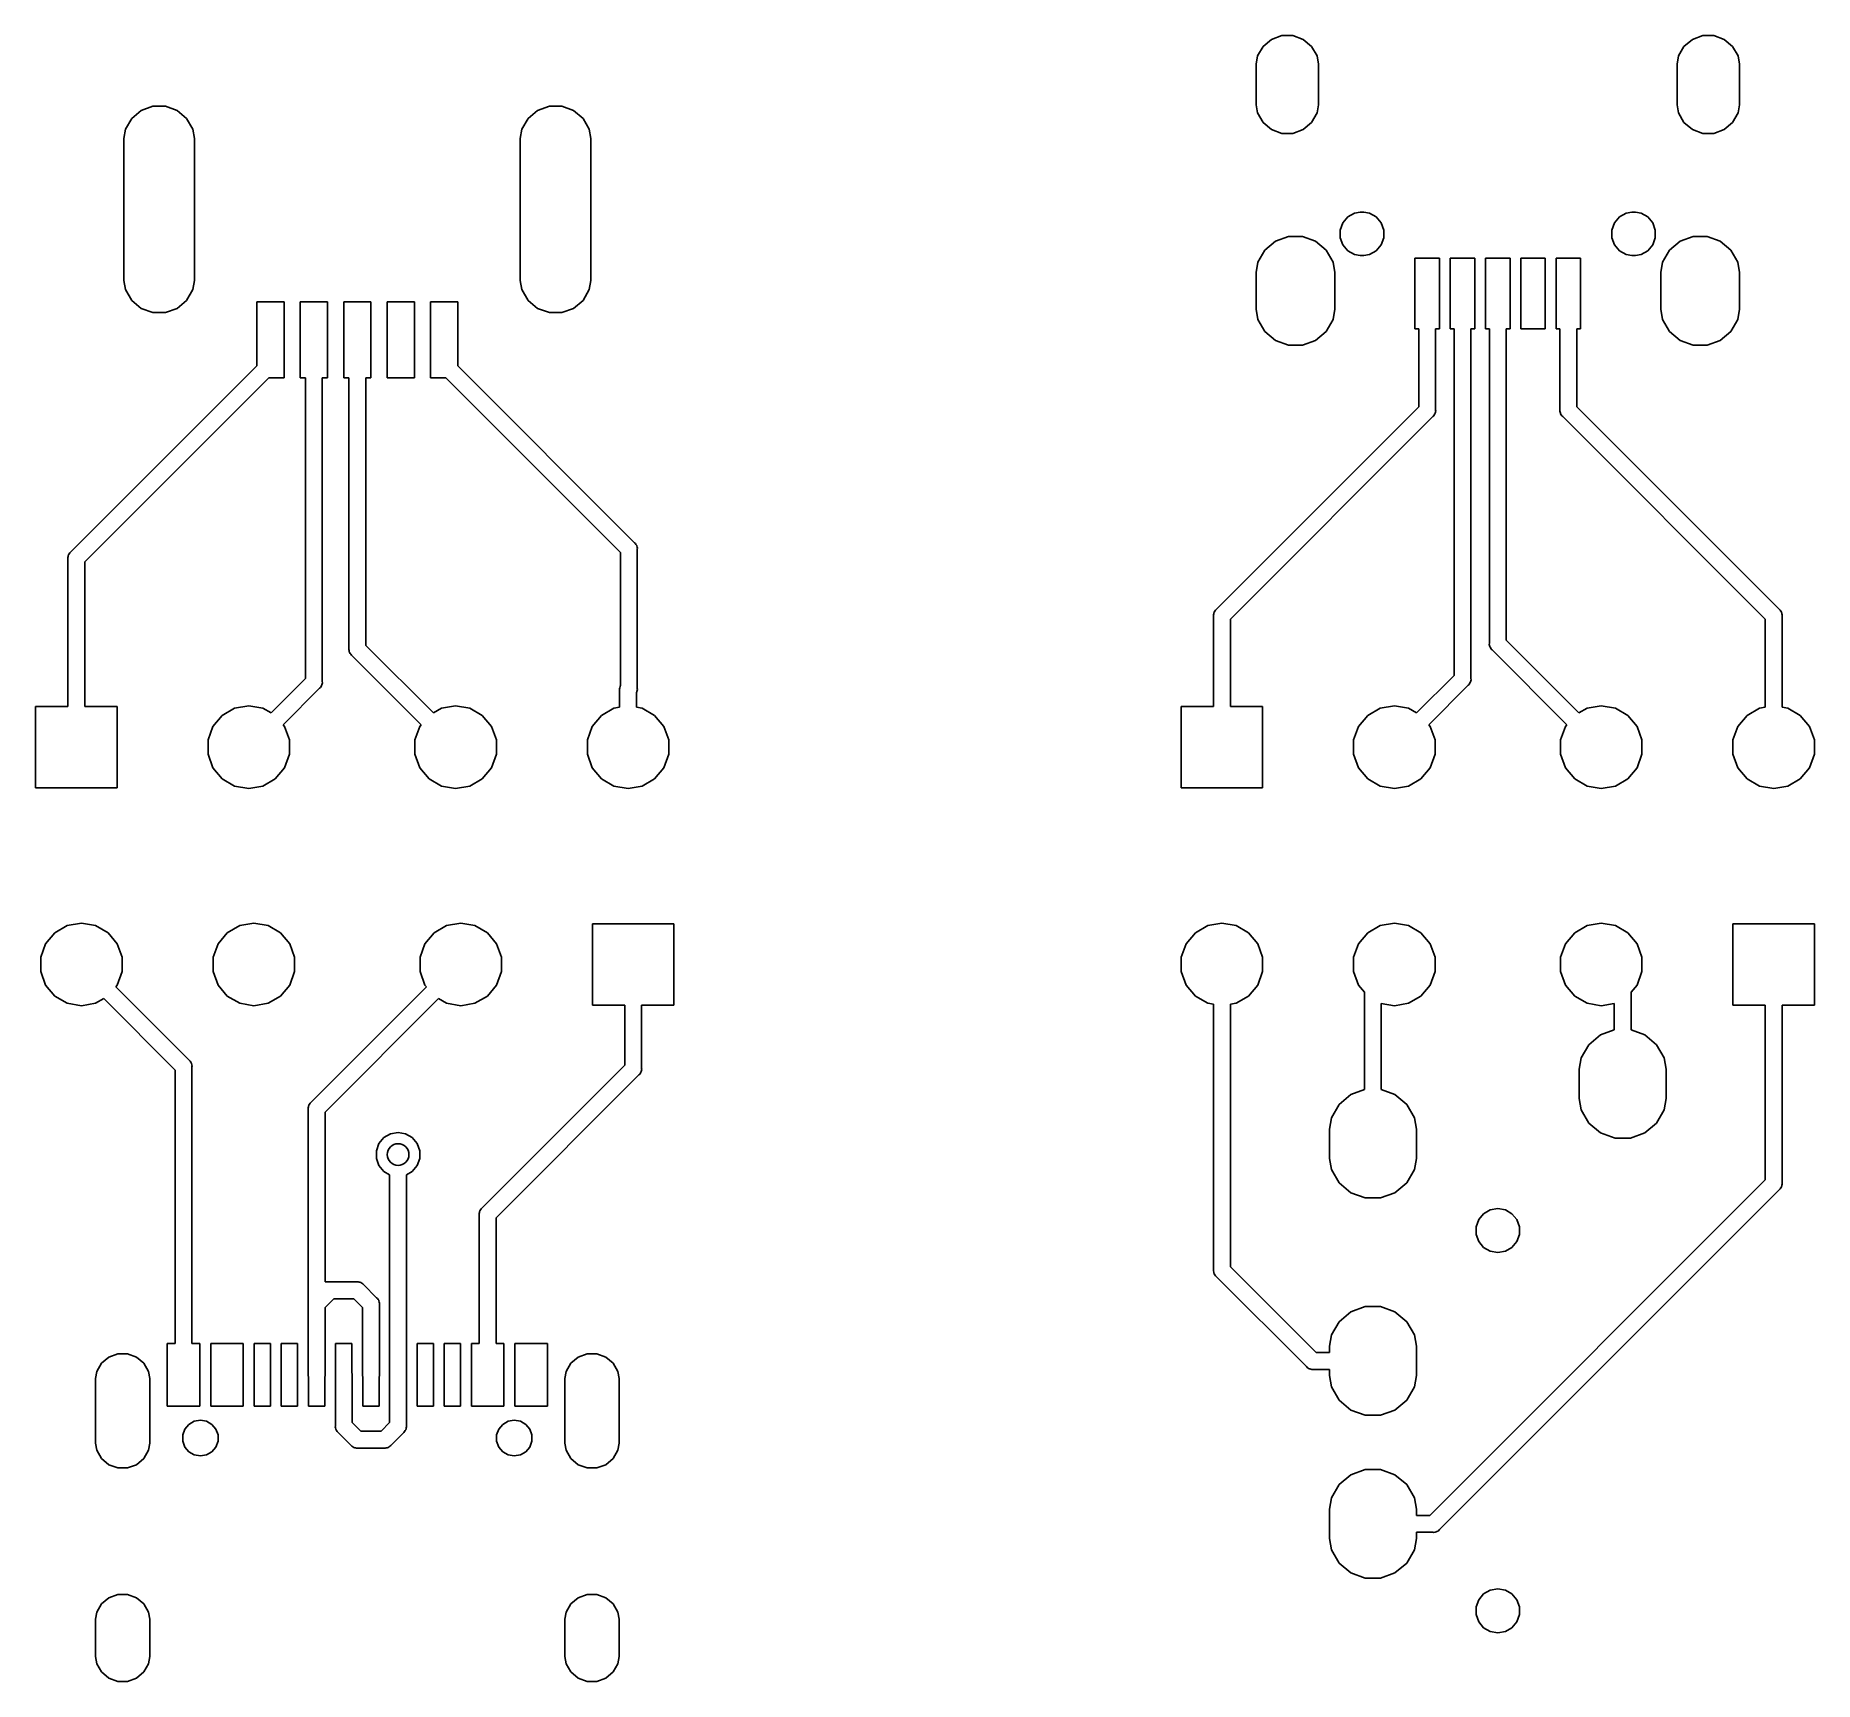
# Model space of a CAD drawing. Extents: x 19.1 to 51.8, y -45.7 to -15.4.
import ezdxf

# ---------------------------------------------------------------- set-up
doc = ezdxf.new("R2010")
doc.units = 0
doc.header["$MEASUREMENT"] = 0
doc.layers.add('BLACK', color=7, linetype='CONTINUOUS')

msp = doc.modelspace()

# ---------------------------------------------------------------- linework, layer by layer
at = {"layer": 'BLACK', "linetype": 'CONTINUOUS'}
for p, q in [((41.5763, -15.7753), (41.6777, -15.5997)), ((41.6777, -15.5997), (41.8331, -15.4694)), ((41.8331, -15.4694), (42.0236, -15.4)), ((42.0236, -15.4), (42.2264, -15.4)), ((42.2264, -15.4), (42.4169, -15.4694)), ((42.4169, -15.4694), (42.5723, -15.5997)), ((42.5723, -15.5997), (42.6737, -15.7753)), ((49.3263, -15.7753), (49.4277, -15.5997)), ((49.4277, -15.5997), (49.5831, -15.4694)), ((49.5831, -15.4694), (49.7736, -15.4)), ((49.7736, -15.4), (49.9764, -15.4)), ((49.9764, -15.4), (50.1669, -15.4694)), ((50.1669, -15.4694), (50.3223, -15.5997)), ((50.3223, -15.5997), (50.4237, -15.7753)), ((41.55, -15.9247), (41.5763, -15.7753)), ((41.55, -16.6753), (41.55, -15.9247)), ((42.6737, -15.7753), (42.7, -15.9247)), ((42.7, -15.9247), (42.7, -16.6753)), ((49.3, -15.9247), (49.3263, -15.7753)), ((49.3, -16.6753), (49.3, -15.9247)), ((50.4237, -15.7753), (50.45, -15.9247)), ((50.45, -15.9247), (50.45, -16.6753)), ((21.02, -16.7784), (21.2354, -16.7)), ((21.2354, -16.7), (21.4646, -16.7)), ((21.4646, -16.7), (21.68, -16.7784)), ((28.32, -16.7784), (28.5354, -16.7)), ((28.5354, -16.7), (28.7646, -16.7)), ((28.7646, -16.7), (28.98, -16.7784)), ((41.5763, -16.8247), (41.55, -16.6753)), ((42.7, -16.6753), (42.6737, -16.8247)), ((49.3263, -16.8247), (49.3, -16.6753)), ((50.45, -16.6753), (50.4237, -16.8247)), ((20.7298, -17.1243), (20.8444, -16.9257)), ((20.8444, -16.9257), (21.02, -16.7784)), ((21.68, -16.7784), (21.8556, -16.9257)), ((21.8556, -16.9257), (21.9702, -17.1243)), ((28.0298, -17.1243), (28.1444, -16.9257)), ((28.1444, -16.9257), (28.32, -16.7784)), ((28.98, -16.7784), (29.1556, -16.9257)), ((29.1556, -16.9257), (29.2702, -17.1243)), ((41.6777, -17.0003), (41.5763, -16.8247)), ((41.8331, -17.1306), (41.6777, -17.0003)), ((42.5723, -17.0003), (42.4169, -17.1306)), ((42.6737, -16.8247), (42.5723, -17.0003)), ((49.4277, -17.0003), (49.3263, -16.8247)), ((49.5831, -17.1306), (49.4277, -17.0003)), ((50.3223, -17.0003), (50.1669, -17.1306)), ((50.4237, -16.8247), (50.3223, -17.0003)), ((20.7, -17.2931), (20.7298, -17.1243)), ((20.7, -19.9069), (20.7, -17.2931)), ((21.9702, -17.1243), (22, -17.2931)), ((22, -17.2931), (22, -19.9069)), ((28, -17.2931), (28.0298, -17.1243)), ((28, -19.9069), (28, -17.2931)), ((29.2702, -17.1243), (29.3, -17.2931)), ((29.3, -17.2931), (29.3, -19.9069)), ((42.0236, -17.2), (41.8331, -17.1306)), ((42.2264, -17.2), (42.0236, -17.2)), ((42.4169, -17.1306), (42.2264, -17.2)), ((49.7736, -17.2), (49.5831, -17.1306)), ((49.9764, -17.2), (49.7736, -17.2)), ((50.1669, -17.1306), (49.9764, -17.2)), ((43.2389, -18.7389), (43.3611, -18.6683)), ((43.3611, -18.6683), (43.465, -18.65)), ((43.465, -18.65), (43.535, -18.65)), ((43.535, -18.65), (43.6389, -18.6683)), ((43.6389, -18.6683), (43.7611, -18.7389)), ((48.2389, -18.7389), (48.3611, -18.6683)), ((48.3611, -18.6683), (48.465, -18.65)), ((48.465, -18.65), (48.535, -18.65)), ((48.535, -18.65), (48.6389, -18.6683)), ((48.6389, -18.6683), (48.7611, -18.7389)), ((43.1, -18.9795), (43.1482, -18.8469)), ((43.1, -19.1205), (43.1, -18.9795)), ((43.1482, -18.8469), (43.2389, -18.7389)), ((43.7611, -18.7389), (43.8518, -18.8469)), ((43.8518, -18.8469), (43.9, -18.9795)), ((43.9, -18.9795), (43.9, -19.1205)), ((48.1, -18.9795), (48.1482, -18.8469)), ((48.1, -19.1205), (48.1, -18.9795)), ((48.1482, -18.8469), (48.2389, -18.7389)), ((48.7611, -18.7389), (48.8518, -18.8469)), ((48.8518, -18.8469), (48.9, -18.9795)), ((48.9, -18.9795), (48.9, -19.1205)), ((41.7111, -19.3518), (41.9069, -19.1874)), ((41.9069, -19.1874), (42.1472, -19.1)), ((42.1472, -19.1), (42.4028, -19.1)), ((42.4028, -19.1), (42.6431, -19.1874)), ((42.6431, -19.1874), (42.8389, -19.3518)), ((43.1482, -19.2531), (43.1, -19.1205)), ((43.2389, -19.3611), (43.1482, -19.2531)), ((43.8518, -19.2531), (43.7611, -19.3611)), ((43.9, -19.1205), (43.8518, -19.2531)), ((48.1482, -19.2531), (48.1, -19.1205)), ((48.2389, -19.3611), (48.1482, -19.2531)), ((48.8518, -19.2531), (48.7611, -19.3611)), ((48.9, -19.1205), (48.8518, -19.2531)), ((49.1611, -19.3518), (49.3569, -19.1874)), ((49.3569, -19.1874), (49.5972, -19.1)), ((49.5972, -19.1), (49.8528, -19.1)), ((49.8528, -19.1), (50.0931, -19.1874)), ((50.0931, -19.1874), (50.2889, -19.3518)), ((41.55, -19.7616), (41.5832, -19.5732)), ((41.5832, -19.5732), (41.7111, -19.3518)), ((42.8389, -19.3518), (42.9668, -19.5732)), ((42.9668, -19.5732), (43, -19.7616)), ((43.3611, -19.4317), (43.2389, -19.3611)), ((43.465, -19.45), (43.3611, -19.4317)), ((43.535, -19.45), (43.465, -19.45)), ((43.6389, -19.4317), (43.535, -19.45)), ((43.7611, -19.3611), (43.6389, -19.4317)), ((44.475, -20.8), (44.475, -19.5)), ((44.475, -19.5), (44.925, -19.5)), ((44.925, -19.5), (44.925, -20.8)), ((45.125, -20.8), (45.125, -19.5)), ((45.125, -19.5), (45.575, -19.5)), ((45.575, -19.5), (45.575, -20.8)), ((45.775, -20.8), (45.775, -19.5)), ((45.775, -19.5), (46.225, -19.5)), ((46.225, -19.5), (46.225, -20.8)), ((46.425, -20.8), (46.425, -19.5)), ((46.425, -19.5), (46.875, -19.5)), ((46.875, -19.5), (46.875, -20.8)), ((47.075, -20.8), (47.075, -19.5)), ((47.075, -19.5), (47.525, -19.5)), ((47.525, -19.5), (47.525, -20.8)), ((48.3611, -19.4317), (48.2389, -19.3611)), ((48.465, -19.45), (48.3611, -19.4317)), ((48.535, -19.45), (48.465, -19.45)), ((48.6389, -19.4317), (48.535, -19.45)), ((48.7611, -19.3611), (48.6389, -19.4317)), ((49, -19.7616), (49.0332, -19.5732)), ((49.0332, -19.5732), (49.1611, -19.3518)), ((50.2889, -19.3518), (50.4168, -19.5732)), ((50.4168, -19.5732), (50.45, -19.7616)), ((20.7298, -20.0757), (20.7, -19.9069)), ((22, -19.9069), (21.9702, -20.0757)), ((28.0298, -20.0757), (28, -19.9069)), ((29.3, -19.9069), (29.2702, -20.0757)), ((41.55, -20.4384), (41.55, -19.7616)), ((43, -19.7616), (43, -20.4384)), ((49, -20.4384), (49, -19.7616)), ((50.45, -19.7616), (50.45, -20.4384)), ((20.8444, -20.2743), (20.7298, -20.0757)), ((21.02, -20.4216), (20.8444, -20.2743)), ((21.8556, -20.2743), (21.68, -20.4216)), ((21.9702, -20.0757), (21.8556, -20.2743)), ((23.15, -21.4808), (23.15, -20.3)), ((23.15, -20.3), (23.65, -20.3)), ((23.65, -20.3), (23.65, -21.7)), ((23.95, -21.7), (23.95, -20.3)), ((23.95, -20.3), (24.45, -20.3)), ((24.45, -20.3), (24.45, -21.7)), ((24.75, -21.7), (24.75, -20.3)), ((24.75, -20.3), (25.25, -20.3)), ((25.25, -20.3), (25.25, -21.7)), ((25.55, -21.7), (25.55, -20.3)), ((25.55, -20.3), (26.05, -20.3)), ((26.05, -20.3), (26.05, -21.7)), ((26.35, -21.7), (26.35, -20.3)), ((26.35, -20.3), (26.85, -20.3)), ((26.85, -20.3), (26.85, -21.4808)), ((28.1444, -20.2743), (28.0298, -20.0757)), ((28.32, -20.4216), (28.1444, -20.2743)), ((29.1556, -20.2743), (28.98, -20.4216)), ((29.2702, -20.0757), (29.1556, -20.2743)), ((21.2354, -20.5), (21.02, -20.4216)), ((21.4646, -20.5), (21.2354, -20.5)), ((21.68, -20.4216), (21.4646, -20.5)), ((28.5354, -20.5), (28.32, -20.4216)), ((28.7646, -20.5), (28.5354, -20.5)), ((28.98, -20.4216), (28.7646, -20.5)), ((41.5832, -20.6268), (41.55, -20.4384)), ((41.7111, -20.8482), (41.5832, -20.6268)), ((42.9668, -20.6268), (42.8389, -20.8482)), ((43, -20.4384), (42.9668, -20.6268)), ((49.0332, -20.6268), (49, -20.4384)), ((49.161, -20.8482), (49.0332, -20.6268)), ((50.4168, -20.6268), (50.2889, -20.8482)), ((50.45, -20.4384), (50.4168, -20.6268)), ((41.9069, -21.0126), (41.7111, -20.8482)), ((42.8389, -20.8482), (42.6431, -21.0126)), ((44.545, -20.8), (44.475, -20.8)), ((44.545, -22.2358), (44.545, -20.8)), ((44.925, -20.8), (44.855, -20.8)), ((44.855, -20.8), (44.855, -22.2932)), ((45.195, -20.8), (45.125, -20.8)), ((45.195, -27.1808), (45.195, -20.8)), ((45.575, -20.8), (45.505, -20.8)), ((45.505, -20.8), (45.505, -27.2382)), ((45.845, -20.8), (45.775, -20.8)), ((45.845, -26.5882), (45.845, -20.8)), ((46.225, -20.8), (46.155, -20.8)), ((46.155, -20.8), (46.155, -26.5308)), ((46.875, -20.8), (46.425, -20.8)), ((47.145, -20.8), (47.075, -20.8)), ((47.145, -22.2932), (47.145, -20.8)), ((47.525, -20.8), (47.455, -20.8)), ((47.455, -20.8), (47.455, -22.2358)), ((49.3569, -21.0126), (49.161, -20.8482)), ((50.2889, -20.8482), (50.0931, -21.0126)), ((42.1472, -21.1), (41.9069, -21.0126)), ((42.4028, -21.1), (42.1472, -21.1)), ((42.6431, -21.0126), (42.4028, -21.1)), ((49.5972, -21.1), (49.3569, -21.0126)), ((49.8528, -21.1), (49.5972, -21.1)), ((50.0931, -21.0126), (49.8528, -21.1)), ((19.7202, -24.9106), (23.15, -21.4808)), ((26.85, -21.4808), (30.1048, -24.7356)), ((23.3692, -21.7), (19.98, -25.0892)), ((23.65, -21.7), (23.3692, -21.7)), ((24.045, -21.7), (23.95, -21.7)), ((24.045, -27.2358), (24.045, -21.7)), ((24.45, -21.7), (24.355, -21.7)), ((24.355, -21.7), (24.355, -27.2932)), ((24.845, -21.7), (24.75, -21.7)), ((24.845, -26.6832), (24.845, -21.7)), ((25.25, -21.7), (25.155, -21.7)), ((25.155, -21.7), (25.155, -26.6258)), ((26.05, -21.7), (25.55, -21.7)), ((26.6308, -21.7), (26.35, -21.7)), ((29.845, -24.9142), (26.6308, -21.7)), ((40.8152, -25.9656), (44.545, -22.2358)), ((47.455, -22.2358), (51.1848, -25.9656)), ((44.8048, -22.4144), (41.075, -26.1442)), ((44.8206, -22.4012), (44.8048, -22.4144)), ((44.8309, -22.3834), (44.8206, -22.4012)), ((44.8426, -22.3665), (44.8309, -22.3834)), ((44.8444, -22.3598), (44.8426, -22.3665)), ((44.8479, -22.3538), (44.8444, -22.3598)), ((44.8515, -22.3336), (44.8479, -22.3538)), ((44.8568, -22.3137), (44.8515, -22.3336)), ((44.855, -22.2932), (44.8568, -22.3137)), ((47.1432, -22.3137), (47.145, -22.2932)), ((47.1485, -22.3336), (47.1432, -22.3137)), ((47.1521, -22.3538), (47.1485, -22.3336)), ((47.1556, -22.3598), (47.1521, -22.3538)), ((47.1574, -22.3665), (47.1556, -22.3598)), ((47.1691, -22.3834), (47.1574, -22.3665)), ((47.1794, -22.4012), (47.1691, -22.3834)), ((47.1952, -22.4144), (47.1794, -22.4012)), ((50.925, -26.1442), (47.1952, -22.4144)), ((30.1048, -24.7356), (30.1206, -24.7488)), ((30.1206, -24.7488), (30.1309, -24.7666)), ((30.1309, -24.7666), (30.1426, -24.7835)), ((30.1426, -24.7835), (30.1444, -24.7902)), ((30.1444, -24.7902), (30.1479, -24.7962)), ((30.1479, -24.7962), (30.1515, -24.8164)), ((30.1515, -24.8164), (30.1568, -24.8363)), ((30.1568, -24.8363), (30.155, -24.8568)), ((30.155, -24.8568), (30.155, -27.4176)), ((19.6682, -25.0113), (19.6735, -24.9914)), ((19.67, -25.0318), (19.6682, -25.0113)), ((19.67, -27.75), (19.67, -25.0318)), ((19.6735, -24.9914), (19.6771, -24.9712)), ((19.6771, -24.9712), (19.6806, -24.9652)), ((19.6806, -24.9652), (19.6824, -24.9585)), ((19.6824, -24.9585), (19.6941, -24.9416)), ((19.6941, -24.9416), (19.7044, -24.9238)), ((19.7044, -24.9238), (19.7202, -24.9106)), ((19.98, -25.0892), (19.98, -27.75)), ((29.845, -27.369), (29.845, -24.9142)), ((40.7632, -26.0663), (40.7685, -26.0464)), ((40.765, -26.0868), (40.7632, -26.0663)), ((40.765, -27.75), (40.765, -26.0868)), ((40.7685, -26.0464), (40.7721, -26.0262)), ((40.7721, -26.0262), (40.7756, -26.0202)), ((40.7756, -26.0202), (40.7774, -26.0135)), ((40.7774, -26.0135), (40.7891, -25.9966)), ((40.7891, -25.9966), (40.7994, -25.9788)), ((40.7994, -25.9788), (40.8152, -25.9656)), ((41.075, -26.1442), (41.075, -27.75)), ((50.925, -27.7658), (50.925, -26.1442)), ((51.1848, -25.9656), (51.2006, -25.9788)), ((51.2006, -25.9788), (51.2109, -25.9966)), ((51.2109, -25.9966), (51.2226, -26.0135)), ((51.2226, -26.0135), (51.2244, -26.0202)), ((51.2244, -26.0202), (51.2279, -26.0262)), ((51.2279, -26.0262), (51.2315, -26.0464)), ((51.2315, -26.0464), (51.2368, -26.0663)), ((51.2368, -26.0663), (51.235, -26.0868)), ((51.235, -26.0868), (51.235, -27.7658)), ((46.155, -26.5308), (47.4949, -27.8707)), ((24.8432, -26.7037), (24.845, -26.6832)), ((24.8485, -26.7236), (24.8432, -26.7037)), ((24.8521, -26.7438), (24.8485, -26.7236)), ((24.8556, -26.7498), (24.8521, -26.7438)), ((24.8574, -26.7565), (24.8556, -26.7498)), ((24.8691, -26.7734), (24.8574, -26.7565)), ((24.8794, -26.7912), (24.8691, -26.7734)), ((24.8952, -26.8044), (24.8794, -26.7912)), ((26.1776, -28.0868), (24.8952, -26.8044)), ((25.155, -26.6258), (26.3999, -27.8707)), ((45.8432, -26.6087), (45.845, -26.5882)), ((45.8485, -26.6286), (45.8432, -26.6087)), ((45.8521, -26.6488), (45.8485, -26.6286)), ((45.8556, -26.6548), (45.8521, -26.6488)), ((45.8574, -26.6615), (45.8556, -26.6548)), ((45.8691, -26.6784), (45.8574, -26.6615)), ((45.8794, -26.6962), (45.8691, -26.6784)), ((45.8952, -26.7094), (45.8794, -26.6962)), ((47.2726, -28.0868), (45.8952, -26.7094)), ((44.5051, -27.8707), (45.195, -27.1808)), ((23.4101, -27.8707), (24.045, -27.2358)), ((24.3048, -27.4144), (23.6324, -28.0868)), ((24.3206, -27.4012), (24.3048, -27.4144)), ((24.3309, -27.3834), (24.3206, -27.4012)), ((24.3426, -27.3665), (24.3309, -27.3834)), ((24.3444, -27.3598), (24.3426, -27.3665)), ((24.3479, -27.3538), (24.3444, -27.3598)), ((24.3515, -27.3336), (24.3479, -27.3538)), ((24.3568, -27.3137), (24.3515, -27.3336)), ((24.355, -27.2932), (24.3568, -27.3137)), ((29.8282, -27.4256), (29.8335, -27.4058)), ((29.83, -27.4461), (29.8282, -27.4256)), ((29.83, -27.7658), (29.83, -27.4461)), ((29.8335, -27.4058), (29.8371, -27.3855)), ((29.8371, -27.3855), (29.8406, -27.3795)), ((29.8406, -27.3795), (29.8424, -27.3728)), ((29.8424, -27.3728), (29.845, -27.369)), ((30.1426, -27.4909), (30.14, -27.4946)), ((30.14, -27.4946), (30.14, -27.7658)), ((30.1444, -27.4842), (30.1426, -27.4909)), ((30.1479, -27.4782), (30.1444, -27.4842)), ((30.1515, -27.4579), (30.1479, -27.4782)), ((30.1568, -27.4381), (30.1515, -27.4579)), ((30.155, -27.4176), (30.1568, -27.4381)), ((45.4548, -27.3594), (44.7274, -28.0868)), ((45.4706, -27.3462), (45.4548, -27.3594)), ((45.4809, -27.3284), (45.4706, -27.3462)), ((45.4926, -27.3115), (45.4809, -27.3284)), ((45.4944, -27.3048), (45.4926, -27.3115)), ((45.4979, -27.2988), (45.4944, -27.3048)), ((45.5015, -27.2786), (45.4979, -27.2988)), ((45.5068, -27.2587), (45.5015, -27.2786)), ((45.505, -27.2382), (45.5068, -27.2587)), ((19.075, -29.25), (19.075, -27.75)), ((19.075, -27.75), (19.67, -27.75)), ((19.98, -27.75), (20.575, -27.75)), ((20.575, -27.75), (20.575, -29.25)), ((22.5105, -27.9166), (22.7395, -27.7844)), ((22.7395, -27.7844), (23, -27.7384)), ((23, -27.7384), (23.2605, -27.7844)), ((23.2605, -27.7844), (23.4101, -27.8707)), ((26.3999, -27.8707), (26.5495, -27.7844)), ((26.5495, -27.7844), (26.81, -27.7384)), ((26.81, -27.7384), (27.0705, -27.7844)), ((27.0705, -27.7844), (27.2995, -27.9166)), ((29.4955, -27.9166), (29.7245, -27.7844)), ((29.7245, -27.7844), (29.83, -27.7658)), ((30.14, -27.7658), (30.2455, -27.7844)), ((30.2455, -27.7844), (30.4745, -27.9166)), ((40.17, -29.25), (40.17, -27.75)), ((40.17, -27.75), (40.765, -27.75)), ((41.075, -27.75), (41.67, -27.75)), ((41.67, -27.75), (41.67, -29.25)), ((43.6055, -27.9166), (43.8345, -27.7844)), ((43.8345, -27.7844), (44.095, -27.7384)), ((44.095, -27.7384), (44.3555, -27.7844)), ((44.3555, -27.7844), (44.5051, -27.8707)), ((47.4949, -27.8707), (47.6445, -27.7844)), ((47.6445, -27.7844), (47.905, -27.7384)), ((47.905, -27.7384), (48.1655, -27.7844)), ((48.1655, -27.7844), (48.3945, -27.9166)), ((50.5905, -27.9166), (50.8195, -27.7844)), ((50.8195, -27.7844), (50.925, -27.7658)), ((51.235, -27.7658), (51.3405, -27.7844)), ((51.3405, -27.7844), (51.5695, -27.9166)), ((22.25, -28.3678), (22.3405, -28.1192)), ((22.3405, -28.1192), (22.5105, -27.9166)), ((23.6324, -28.0868), (23.6595, -28.1192)), ((23.6595, -28.1192), (23.75, -28.3678)), ((26.06, -28.3678), (26.1505, -28.1192)), ((26.1505, -28.1192), (26.1776, -28.0868)), ((27.2995, -27.9166), (27.4695, -28.1192)), ((27.4695, -28.1192), (27.56, -28.3678)), ((29.235, -28.3678), (29.3255, -28.1192)), ((29.3255, -28.1192), (29.4955, -27.9166)), ((30.4745, -27.9166), (30.6445, -28.1192)), ((30.6445, -28.1192), (30.735, -28.3678)), ((43.345, -28.3678), (43.4355, -28.1192)), ((43.4355, -28.1192), (43.6055, -27.9166)), ((44.7274, -28.0868), (44.7545, -28.1192)), ((44.7545, -28.1192), (44.845, -28.3678)), ((47.155, -28.3678), (47.2455, -28.1192)), ((47.2455, -28.1192), (47.2726, -28.0868)), ((48.3945, -27.9166), (48.5645, -28.1192)), ((48.5645, -28.1192), (48.655, -28.3678)), ((50.33, -28.3678), (50.4205, -28.1192)), ((50.4205, -28.1192), (50.5905, -27.9166)), ((51.5695, -27.9166), (51.7395, -28.1192)), ((51.7395, -28.1192), (51.83, -28.3678)), ((22.25, -28.6322), (22.25, -28.3678)), ((23.75, -28.3678), (23.75, -28.6322)), ((26.06, -28.6322), (26.06, -28.3678)), ((27.56, -28.3678), (27.56, -28.6322)), ((29.235, -28.6322), (29.235, -28.3678)), ((30.735, -28.3678), (30.735, -28.6322)), ((43.345, -28.6322), (43.345, -28.3678)), ((44.845, -28.3678), (44.845, -28.6322)), ((47.155, -28.6322), (47.155, -28.3678)), ((48.655, -28.3678), (48.655, -28.6322)), ((50.33, -28.6322), (50.33, -28.3678)), ((51.83, -28.3678), (51.83, -28.6322)), ((22.3405, -28.8808), (22.25, -28.6322)), ((23.75, -28.6322), (23.6595, -28.8808)), ((26.1505, -28.8808), (26.06, -28.6322)), ((27.56, -28.6322), (27.4695, -28.8808)), ((29.3255, -28.8808), (29.235, -28.6322)), ((30.735, -28.6322), (30.6445, -28.8808)), ((43.4355, -28.8808), (43.345, -28.6322)), ((44.845, -28.6322), (44.7545, -28.8808)), ((47.2455, -28.8808), (47.155, -28.6322)), ((48.655, -28.6322), (48.5645, -28.8808)), ((50.4205, -28.8808), (50.33, -28.6322)), ((51.83, -28.6322), (51.7395, -28.8808)), ((22.5105, -29.0834), (22.3405, -28.8808)), ((22.7395, -29.2156), (22.5105, -29.0834)), ((23.4895, -29.0834), (23.2605, -29.2156)), ((23.6595, -28.8808), (23.4895, -29.0834)), ((26.3205, -29.0834), (26.1505, -28.8808)), ((26.5495, -29.2156), (26.3205, -29.0834)), ((27.2995, -29.0834), (27.0705, -29.2156)), ((27.4695, -28.8808), (27.2995, -29.0834)), ((29.4955, -29.0834), (29.3255, -28.8808)), ((29.7245, -29.2156), (29.4955, -29.0834)), ((30.4745, -29.0834), (30.2455, -29.2156)), ((30.6445, -28.8808), (30.4745, -29.0834)), ((43.6055, -29.0834), (43.4355, -28.8808)), ((43.8345, -29.2156), (43.6055, -29.0834)), ((44.5845, -29.0834), (44.3555, -29.2156)), ((44.7545, -28.8808), (44.5845, -29.0834)), ((47.4155, -29.0834), (47.2455, -28.8808)), ((47.6445, -29.2156), (47.4155, -29.0834)), ((48.3945, -29.0834), (48.1655, -29.2156)), ((48.5645, -28.8808), (48.3945, -29.0834)), ((50.5905, -29.0834), (50.4205, -28.8808)), ((50.8195, -29.2156), (50.5905, -29.0834)), ((51.5695, -29.0834), (51.3405, -29.2156)), ((51.7395, -28.8808), (51.5695, -29.0834)), ((20.575, -29.25), (19.075, -29.25)), ((23, -29.2616), (22.7395, -29.2156)), ((23.2605, -29.2156), (23, -29.2616)), ((26.81, -29.2616), (26.5495, -29.2156)), ((27.0705, -29.2156), (26.81, -29.2616)), ((29.985, -29.2616), (29.7245, -29.2156)), ((30.2455, -29.2156), (29.985, -29.2616)), ((41.67, -29.25), (40.17, -29.25)), ((44.095, -29.2616), (43.8345, -29.2156)), ((44.3555, -29.2156), (44.095, -29.2616)), ((47.905, -29.2616), (47.6445, -29.2156)), ((48.1655, -29.2156), (47.905, -29.2616)), ((51.08, -29.2616), (50.8195, -29.2156)), ((51.3405, -29.2156), (51.08, -29.2616)), ((19.6595, -31.7844), (19.92, -31.7384)), ((19.92, -31.7384), (20.1805, -31.7844)), ((22.8345, -31.7844), (23.095, -31.7384)), ((23.095, -31.7384), (23.3555, -31.7844)), ((26.6445, -31.7844), (26.905, -31.7384)), ((26.905, -31.7384), (27.1655, -31.7844)), ((29.33, -33.25), (29.33, -31.75)), ((29.33, -31.75), (30.83, -31.75)), ((30.83, -31.75), (30.83, -33.25)), ((40.6595, -31.7844), (40.92, -31.7384)), ((40.92, -31.7384), (41.1805, -31.7844)), ((43.8345, -31.7844), (44.095, -31.7384)), ((44.095, -31.7384), (44.3555, -31.7844)), ((47.6445, -31.7844), (47.905, -31.7384)), ((47.905, -31.7384), (48.1655, -31.7844)), ((50.33, -33.25), (50.33, -31.75)), ((50.33, -31.75), (51.83, -31.75)), ((51.83, -31.75), (51.83, -33.25)), ((19.2605, -32.1192), (19.4305, -31.9166)), ((19.4305, -31.9166), (19.6595, -31.7844)), ((20.1805, -31.7844), (20.4095, -31.9166)), ((20.4095, -31.9166), (20.5795, -32.1192)), ((22.4355, -32.1192), (22.6055, -31.9166)), ((22.6055, -31.9166), (22.8345, -31.7844)), ((23.3555, -31.7844), (23.5845, -31.9166)), ((23.5845, -31.9166), (23.7545, -32.1192)), ((26.2455, -32.1192), (26.4155, -31.9166)), ((26.4155, -31.9166), (26.6445, -31.7844)), ((27.1655, -31.7844), (27.3945, -31.9166)), ((27.3945, -31.9166), (27.5645, -32.1192)), ((40.2605, -32.1192), (40.4305, -31.9166)), ((40.4305, -31.9166), (40.6595, -31.7844)), ((41.1805, -31.7844), (41.4095, -31.9166)), ((41.4095, -31.9166), (41.5795, -32.1192)), ((43.4355, -32.1192), (43.6055, -31.9166)), ((43.6055, -31.9166), (43.8345, -31.7844)), ((44.3555, -31.7844), (44.5845, -31.9166)), ((44.5845, -31.9166), (44.7545, -32.1192)), ((47.2455, -32.1192), (47.4155, -31.9166)), ((47.4155, -31.9166), (47.6445, -31.7844)), ((48.1655, -31.7844), (48.3945, -31.9166)), ((48.3945, -31.9166), (48.5645, -32.1192)), ((19.17, -32.3678), (19.2605, -32.1192)), ((19.17, -32.6322), (19.17, -32.3678)), ((20.5795, -32.1192), (20.67, -32.3678)), ((20.67, -32.3678), (20.67, -32.6322)), ((22.345, -32.3678), (22.4355, -32.1192)), ((22.345, -32.6322), (22.345, -32.3678)), ((23.7545, -32.1192), (23.845, -32.3678)), ((23.845, -32.3678), (23.845, -32.6322)), ((26.155, -32.3678), (26.2455, -32.1192)), ((26.155, -32.6322), (26.155, -32.3678)), ((27.5645, -32.1192), (27.655, -32.3678)), ((27.655, -32.3678), (27.655, -32.6322)), ((40.17, -32.3678), (40.2605, -32.1192)), ((40.17, -32.6322), (40.17, -32.3678)), ((41.5795, -32.1192), (41.67, -32.3678)), ((41.67, -32.3678), (41.67, -32.6322)), ((43.345, -32.3678), (43.4355, -32.1192)), ((43.345, -32.6322), (43.345, -32.3678)), ((44.7545, -32.1192), (44.845, -32.3678)), ((44.845, -32.3678), (44.845, -32.6322)), ((47.155, -32.3678), (47.2455, -32.1192)), ((47.155, -32.6322), (47.155, -32.3678)), ((48.5645, -32.1192), (48.655, -32.3678)), ((48.655, -32.3678), (48.655, -32.6322)), ((19.2605, -32.8808), (19.17, -32.6322)), ((20.67, -32.6322), (20.5795, -32.8808)), ((22.4355, -32.8808), (22.345, -32.6322)), ((23.845, -32.6322), (23.7545, -32.8808)), ((26.2455, -32.8808), (26.155, -32.6322)), ((27.655, -32.6322), (27.5645, -32.8808)), ((40.2605, -32.8808), (40.17, -32.6322)), ((41.67, -32.6322), (41.5795, -32.8808)), ((43.4355, -32.8808), (43.345, -32.6322)), ((44.845, -32.6322), (44.7545, -32.8808)), ((47.2455, -32.8808), (47.155, -32.6322)), ((48.655, -32.6322), (48.5645, -32.8808)), ((19.4305, -33.0834), (19.2605, -32.8808)), ((20.5795, -32.8808), (20.5524, -32.9132)), ((20.5524, -32.9132), (21.9048, -34.2656)), ((22.6055, -33.0834), (22.4355, -32.8808)), ((23.7545, -32.8808), (23.5845, -33.0834)), ((24.1452, -35.0406), (26.2726, -32.9132)), ((26.2726, -32.9132), (26.2455, -32.8808)), ((27.5645, -32.8808), (27.3945, -33.0834)), ((40.4305, -33.0834), (40.2605, -32.8808)), ((41.5795, -32.8808), (41.4095, -33.0834)), ((43.545, -33.0113), (43.4355, -32.8808)), ((43.545, -34.8051), (43.545, -33.0113)), ((44.7545, -32.8808), (44.5845, -33.0834)), ((47.4155, -33.0834), (47.2455, -32.8808)), ((48.5645, -32.8808), (48.455, -33.0113)), ((48.455, -33.0113), (48.455, -33.7051)), ((19.6595, -33.2156), (19.4305, -33.0834)), ((19.92, -33.2616), (19.6595, -33.2156)), ((20.1805, -33.2156), (19.92, -33.2616)), ((20.3301, -33.1293), (20.1805, -33.2156)), ((21.645, -34.4442), (20.3301, -33.1293)), ((22.8345, -33.2156), (22.6055, -33.0834)), ((23.095, -33.2616), (22.8345, -33.2156)), ((23.3555, -33.2156), (23.095, -33.2616)), ((23.5845, -33.0834), (23.3555, -33.2156)), ((26.4949, -33.1293), (24.405, -35.2192)), ((26.6445, -33.2156), (26.4949, -33.1293)), ((26.905, -33.2616), (26.6445, -33.2156)), ((27.1655, -33.2156), (26.905, -33.2616)), ((27.3945, -33.0834), (27.1655, -33.2156)), ((29.925, -33.25), (29.33, -33.25)), ((29.925, -34.3558), (29.925, -33.25)), ((30.83, -33.25), (30.235, -33.25)), ((30.235, -33.25), (30.235, -34.4132)), ((40.6595, -33.2156), (40.4305, -33.0834)), ((40.765, -33.2342), (40.6595, -33.2156)), ((40.765, -38.1232), (40.765, -33.2342)), ((41.1805, -33.2156), (41.075, -33.2342)), ((41.075, -33.2342), (41.075, -38.0658)), ((41.4095, -33.0834), (41.1805, -33.2156)), ((44.095, -33.2616), (43.855, -33.2193)), ((43.855, -33.2193), (43.855, -34.8051)), ((44.3555, -33.2156), (44.095, -33.2616)), ((44.5845, -33.0834), (44.3555, -33.2156)), ((47.6445, -33.2156), (47.4155, -33.0834)), ((47.905, -33.2616), (47.6445, -33.2156)), ((48.145, -33.2193), (47.905, -33.2616)), ((48.145, -33.7051), (48.145, -33.2193)), ((50.925, -33.25), (50.33, -33.25)), ((50.925, -33.5736), (50.925, -33.25)), ((51.83, -33.25), (51.235, -33.25)), ((51.235, -33.25), (51.235, -36.5232)), ((47.8938, -33.7965), (48.145, -33.7051)), ((48.455, -33.7051), (48.7062, -33.7965)), ((50.925, -36.4658), (50.925, -33.5736)), ((50.925, -33.5736), (50.925, -33.5736)), ((47.5366, -34.2222), (47.6777, -33.9778)), ((47.6777, -33.9778), (47.8938, -33.7965)), ((48.7062, -33.7965), (48.9223, -33.9778)), ((48.9223, -33.9778), (49.0634, -34.2222)), ((21.9048, -34.2656), (21.9206, -34.2788)), ((21.9206, -34.2788), (21.9309, -34.2966)), ((21.9309, -34.2966), (21.9426, -34.3135)), ((21.9426, -34.3135), (21.9444, -34.3202)), ((21.9444, -34.3202), (21.9479, -34.3262)), ((21.9479, -34.3262), (21.9515, -34.3464)), ((21.9515, -34.3464), (21.9568, -34.3663)), ((21.9568, -34.3663), (21.955, -34.3868)), ((21.955, -34.3868), (21.955, -39.48)), ((27.2952, -36.9856), (29.925, -34.3558)), ((47.5, -34.43), (47.5366, -34.2222)), ((49.0634, -34.2222), (49.1, -34.43)), ((21.645, -39.48), (21.645, -34.4442)), ((30.1848, -34.5344), (27.555, -37.1642)), ((30.2006, -34.5212), (30.1848, -34.5344)), ((30.2109, -34.5034), (30.2006, -34.5212)), ((30.2226, -34.4865), (30.2109, -34.5034)), ((30.2244, -34.4798), (30.2226, -34.4865)), ((30.2279, -34.4738), (30.2244, -34.4798)), ((30.2315, -34.4536), (30.2279, -34.4738)), ((30.2368, -34.4337), (30.2315, -34.4536)), ((30.235, -34.4132), (30.2368, -34.4337)), ((47.5, -34.97), (47.5, -34.43)), ((49.1, -34.43), (49.1, -34.97)), ((24.1294, -35.0538), (24.1452, -35.0406)), ((43.0777, -35.0778), (43.2938, -34.8965)), ((43.2938, -34.8965), (43.545, -34.8051)), ((43.855, -34.8051), (44.1062, -34.8965)), ((44.1062, -34.8965), (44.3223, -35.0778)), ((47.5366, -35.1778), (47.5, -34.97)), ((49.1, -34.97), (49.0634, -35.1778)), ((24.0932, -35.1413), (24.0985, -35.1214)), ((24.095, -35.1618), (24.0932, -35.1413)), ((24.095, -38.2636), (24.095, -35.1618)), ((24.0985, -35.1214), (24.1021, -35.1012)), ((24.1021, -35.1012), (24.1056, -35.0952)), ((24.1056, -35.0952), (24.1074, -35.0885)), ((24.1074, -35.0885), (24.1191, -35.0716)), ((24.1191, -35.0716), (24.1294, -35.0538)), ((24.405, -35.2192), (24.405, -38.345)), ((42.9, -35.53), (42.9366, -35.3222)), ((42.9366, -35.3222), (43.0777, -35.0778)), ((44.3223, -35.0778), (44.4634, -35.3222)), ((44.4634, -35.3222), (44.5, -35.53)), ((47.6777, -35.4222), (47.5366, -35.1778)), ((49.0634, -35.1778), (48.9223, -35.4222)), ((25.3982, -35.7969), (25.4889, -35.6889)), ((25.4889, -35.6889), (25.6111, -35.6183)), ((25.6111, -35.6183), (25.75, -35.5938)), ((25.75, -35.5938), (25.8889, -35.6183)), ((25.8889, -35.6183), (26.0111, -35.6889)), ((26.0111, -35.6889), (26.1018, -35.7969)), ((42.9, -36.07), (42.9, -35.53)), ((44.5, -35.53), (44.5, -36.07)), ((47.8938, -35.6035), (47.6777, -35.4222)), ((48.1589, -35.7), (47.8938, -35.6035)), ((48.4411, -35.7), (48.1589, -35.7)), ((48.7062, -35.6035), (48.4411, -35.7)), ((48.9223, -35.4222), (48.7062, -35.6035)), ((25.35, -35.9295), (25.3982, -35.7969)), ((25.35, -36.0705), (25.35, -35.9295)), ((26.1018, -35.7969), (26.15, -35.9295)), ((26.15, -35.9295), (26.15, -36.0705)), ((25.3982, -36.2031), (25.35, -36.0705)), ((25.4889, -36.3111), (25.3982, -36.2031)), ((25.595, -36.3724), (25.4889, -36.3111)), ((26.0111, -36.3111), (25.905, -36.3724)), ((26.1018, -36.2031), (26.0111, -36.3111)), ((26.15, -36.0705), (26.1018, -36.2031)), ((42.9366, -36.2778), (42.9, -36.07)), ((43.0777, -36.5222), (42.9366, -36.2778)), ((44.4634, -36.2778), (44.3223, -36.5222)), ((44.5, -36.07), (44.4634, -36.2778)), ((25.595, -39.1836), (25.595, -36.3724)), ((25.905, -36.3724), (25.905, -40.9932)), ((43.2938, -36.7035), (43.0777, -36.5222)), ((44.3223, -36.5222), (44.1062, -36.7035)), ((44.7458, -42.645), (50.925, -36.4658)), ((51.1848, -36.6444), (44.9244, -42.9048)), ((51.2006, -36.6312), (51.1848, -36.6444)), ((51.2109, -36.6134), (51.2006, -36.6312)), ((51.2226, -36.5965), (51.2109, -36.6134)), ((51.2244, -36.5898), (51.2226, -36.5965)), ((51.2279, -36.5838), (51.2244, -36.5898)), ((51.2315, -36.5636), (51.2279, -36.5838)), ((51.2368, -36.5437), (51.2315, -36.5636)), ((51.235, -36.5232), (51.2368, -36.5437)), ((27.2691, -37.0166), (27.2794, -36.9988)), ((27.2794, -36.9988), (27.2952, -36.9856)), ((43.5589, -36.8), (43.2938, -36.7035)), ((43.8411, -36.8), (43.5589, -36.8)), ((44.1062, -36.7035), (43.8411, -36.8)), ((45.8611, -37.0183), (46, -36.9938)), ((46, -36.9938), (46.1389, -37.0183)), ((27.2432, -37.0863), (27.2485, -37.0664)), ((27.245, -37.1068), (27.2432, -37.0863)), ((27.245, -39.48), (27.245, -37.1068)), ((27.2485, -37.0664), (27.2521, -37.0462)), ((27.2521, -37.0462), (27.2556, -37.0402)), ((27.2556, -37.0402), (27.2574, -37.0335)), ((27.2574, -37.0335), (27.2691, -37.0166)), ((27.555, -37.1642), (27.555, -39.48)), ((45.6, -37.3295), (45.6482, -37.1969)), ((45.6, -37.4705), (45.6, -37.3295)), ((45.6482, -37.1969), (45.7389, -37.0889)), ((45.7389, -37.0889), (45.8611, -37.0183)), ((46.1389, -37.0183), (46.2611, -37.0889)), ((46.2611, -37.0889), (46.3518, -37.1969)), ((46.3518, -37.1969), (46.4, -37.3295)), ((46.4, -37.3295), (46.4, -37.4705)), ((45.6482, -37.6031), (45.6, -37.4705)), ((45.7389, -37.7111), (45.6482, -37.6031)), ((46.3518, -37.6031), (46.2611, -37.7111)), ((46.4, -37.4705), (46.3518, -37.6031)), ((45.8611, -37.7817), (45.7389, -37.7111)), ((46, -37.8062), (45.8611, -37.7817)), ((46.1389, -37.7817), (46, -37.8062)), ((46.2611, -37.7111), (46.1389, -37.7817)), ((24.095, -38.4727), (24.095, -38.2636)), ((24.095, -38.2636), (24.095, -38.2636)), ((40.7632, -38.1437), (40.765, -38.1232)), ((40.7685, -38.1636), (40.7632, -38.1437)), ((40.7721, -38.1838), (40.7685, -38.1636)), ((40.7756, -38.1898), (40.7721, -38.1838)), ((40.7774, -38.1965), (40.7756, -38.1898)), ((40.7891, -38.2134), (40.7774, -38.1965)), ((40.7994, -38.2312), (40.7891, -38.2134)), ((40.8152, -38.2444), (40.7994, -38.2312)), ((42.4756, -39.9048), (40.8152, -38.2444)), ((41.075, -38.0658), (42.6542, -39.645)), ((24.095, -38.5273), (24.095, -38.4727)), ((24.095, -38.7296), (24.095, -38.5273)), ((24.095, -38.5273), (24.095, -38.5273)), ((24.405, -38.345), (24.4796, -38.345)), ((24.4796, -38.345), (24.4863, -38.3432)), ((24.4863, -38.3432), (24.5068, -38.345)), ((24.5068, -38.345), (24.9932, -38.345)), ((24.9932, -38.345), (25.0137, -38.3432)), ((25.0137, -38.3432), (25.0336, -38.3485)), ((25.0336, -38.3485), (25.0538, -38.3521)), ((25.0538, -38.3521), (25.0598, -38.3556)), ((25.0598, -38.3556), (25.0665, -38.3574)), ((25.0665, -38.3574), (25.0833, -38.3691)), ((25.0833, -38.3691), (25.1012, -38.3794)), ((25.1012, -38.3794), (25.1144, -38.3952)), ((25.1144, -38.3952), (25.3548, -38.6356)), ((25.3548, -38.6356), (25.3706, -38.6488)), ((25.3706, -38.6488), (25.3809, -38.6666)), ((24.0932, -38.7363), (24.095, -38.7296)), ((24.095, -38.7568), (24.0932, -38.7363)), ((24.095, -38.7636), (24.095, -38.7568)), ((24.095, -40.0686), (24.095, -38.7636)), ((24.095, -38.7636), (24.095, -38.7636)), ((24.5642, -38.655), (24.405, -38.8142)), ((24.405, -38.8142), (24.405, -40.0686)), ((24.9358, -38.655), (24.5642, -38.655)), ((25.095, -38.8142), (24.9358, -38.655)), ((25.095, -39.2364), (25.095, -38.8142)), ((25.3809, -38.6666), (25.3926, -38.6835)), ((25.3926, -38.6835), (25.3944, -38.6902)), ((25.3944, -38.6902), (25.3979, -38.6962)), ((25.3979, -38.6962), (25.4015, -38.7164)), ((25.4015, -38.7164), (25.4068, -38.7363)), ((25.4068, -38.7363), (25.405, -38.7568)), ((25.405, -38.7568), (25.405, -40.0686)), ((43.0777, -39.0778), (43.2938, -38.8965)), ((43.2938, -38.8965), (43.5589, -38.8)), ((43.5589, -38.8), (43.8411, -38.8)), ((43.8411, -38.8), (44.1062, -38.8965)), ((44.1062, -38.8965), (44.3223, -39.0778)), ((25.095, -40.0686), (25.095, -39.2364)), ((25.095, -39.2364), (25.095, -39.2364)), ((25.595, -40.0686), (25.595, -39.1836)), ((25.595, -39.1836), (25.595, -39.1836)), ((42.9366, -39.3222), (43.0777, -39.0778)), ((44.3223, -39.0778), (44.4634, -39.3222)), ((21.5, -40.63), (21.5, -39.48)), ((21.5, -39.48), (21.645, -39.48)), ((21.955, -39.48), (22.1, -39.48)), ((22.1, -39.48), (22.1, -40.63)), ((22.3, -40.63), (22.3, -39.48)), ((22.3, -39.48), (22.9, -39.48)), ((22.9, -39.48), (22.9, -40.63)), ((23.1, -40.63), (23.1, -39.48)), ((23.1, -39.48), (23.4, -39.48)), ((23.4, -39.48), (23.4, -40.63)), ((23.6, -40.63), (23.6, -39.48)), ((23.6, -39.48), (23.9, -39.48)), ((23.9, -39.48), (23.9, -40.63)), ((24.6, -40.0131), (24.6, -39.48)), ((24.6, -39.48), (24.9, -39.48)), ((24.9, -39.48), (24.9, -40.0131)), ((26.1, -40.63), (26.1, -39.48)), ((26.1, -39.48), (26.4, -39.48)), ((26.4, -39.48), (26.4, -40.63)), ((26.6, -40.63), (26.6, -39.48)), ((26.6, -39.48), (26.9, -39.48)), ((26.9, -39.48), (26.9, -40.63)), ((27.1, -40.63), (27.1, -39.48)), ((27.1, -39.48), (27.245, -39.48)), ((27.555, -39.48), (27.7, -39.48)), ((27.7, -39.48), (27.7, -40.63)), ((27.9, -40.63), (27.9, -39.48)), ((27.9, -39.48), (28.5, -39.48)), ((28.5, -39.48), (28.5, -40.63)), ((42.9, -39.53), (42.9366, -39.3222)), ((42.9, -39.645), (42.9, -39.53)), ((44.4634, -39.3222), (44.5, -39.53)), ((44.5, -39.53), (44.5, -40.07)), ((20.2029, -39.9964), (20.2911, -39.8436)), ((20.2911, -39.8436), (20.4261, -39.7303)), ((20.4261, -39.7303), (20.5918, -39.67)), ((20.5918, -39.67), (20.7682, -39.67)), ((20.7682, -39.67), (20.9339, -39.7303)), ((20.9339, -39.7303), (21.0689, -39.8436)), ((21.0689, -39.8436), (21.1571, -39.9964)), ((28.8429, -39.9964), (28.9311, -39.8436)), ((28.9311, -39.8436), (29.0661, -39.7303)), ((29.0661, -39.7303), (29.2318, -39.67)), ((29.2318, -39.67), (29.4082, -39.67)), ((29.4082, -39.67), (29.5739, -39.7303)), ((29.5739, -39.7303), (29.7089, -39.8436)), ((29.7089, -39.8436), (29.7971, -39.9964)), ((42.4888, -39.9206), (42.4756, -39.9048)), ((42.5066, -39.9309), (42.4888, -39.9206)), ((42.5235, -39.9426), (42.5066, -39.9309)), ((42.5302, -39.9444), (42.5235, -39.9426)), ((42.5362, -39.9479), (42.5302, -39.9444)), ((42.5564, -39.9515), (42.5362, -39.9479)), ((42.5763, -39.9568), (42.5564, -39.9515)), ((42.5968, -39.955), (42.5763, -39.9568)), ((42.9, -39.955), (42.5968, -39.955)), ((42.6542, -39.645), (42.9, -39.645)), ((42.9, -40.07), (42.9, -39.955)), ((20.18, -40.1263), (20.2029, -39.9964)), ((20.18, -41.3137), (20.18, -40.1263)), ((21.1571, -39.9964), (21.18, -40.1263)), ((21.18, -40.1263), (21.18, -41.3137)), ((24.1, -40.0969), (24.095, -40.0686)), ((24.1, -40.63), (24.1, -40.0969)), ((24.405, -40.0686), (24.4, -40.0969)), ((24.4, -40.0969), (24.4, -40.63)), ((24.595, -40.0414), (24.6, -40.0131)), ((24.595, -40.9932), (24.595, -40.0414)), ((24.9, -40.0131), (24.905, -40.0414)), ((24.905, -40.0414), (24.905, -40.9358)), ((25.1, -40.0969), (25.095, -40.0686)), ((25.1, -40.63), (25.1, -40.0969)), ((25.405, -40.0686), (25.4, -40.0969)), ((25.4, -40.0969), (25.4, -40.63)), ((25.595, -40.9358), (25.595, -40.0686)), ((25.595, -40.0686), (25.595, -40.0686)), ((28.82, -40.1263), (28.8429, -39.9964)), ((28.82, -41.3137), (28.82, -40.1263)), ((29.7971, -39.9964), (29.82, -40.1263)), ((29.82, -40.1263), (29.82, -41.3137)), ((42.9366, -40.2778), (42.9, -40.07)), ((43.0777, -40.5222), (42.9366, -40.2778)), ((44.4634, -40.2778), (44.3223, -40.5222)), ((44.5, -40.07), (44.4634, -40.2778)), ((43.2938, -40.7035), (43.0777, -40.5222)), ((44.3223, -40.5222), (44.1062, -40.7035)), ((22.1, -40.63), (21.5, -40.63)), ((21.8979, -40.9672), (21.9971, -40.9099)), ((21.9971, -40.9099), (22.11, -40.89)), ((22.11, -40.89), (22.2229, -40.9099)), ((22.2229, -40.9099), (22.3221, -40.9672)), ((22.9, -40.63), (22.3, -40.63)), ((23.4, -40.63), (23.1, -40.63)), ((23.9, -40.63), (23.6, -40.63)), ((24.4, -40.63), (24.1, -40.63)), ((24.905, -40.9358), (25.0642, -41.095)), ((25.4, -40.63), (25.1, -40.63)), ((25.4358, -41.095), (25.595, -40.9358)), ((26.4, -40.63), (26.1, -40.63)), ((26.9, -40.63), (26.6, -40.63)), ((27.7, -40.63), (27.1, -40.63)), ((27.6779, -40.9672), (27.7771, -40.9099)), ((27.7771, -40.9099), (27.89, -40.89)), ((27.89, -40.89), (28.0029, -40.9099)), ((28.5, -40.63), (27.9, -40.63)), ((28.0029, -40.9099), (28.1021, -40.9672)), ((43.5589, -40.8), (43.2938, -40.7035)), ((43.8411, -40.8), (43.5589, -40.8)), ((44.1062, -40.7035), (43.8411, -40.8)), ((21.785, -41.1627), (21.8242, -41.055)), ((21.785, -41.2773), (21.785, -41.1627)), ((21.8242, -41.055), (21.8979, -40.9672)), ((22.3221, -40.9672), (22.3958, -41.055)), ((22.3958, -41.055), (22.435, -41.1627)), ((22.435, -41.1627), (22.435, -41.2773)), ((24.5932, -41.0137), (24.595, -40.9932)), ((24.5985, -41.0336), (24.5932, -41.0137)), ((24.6021, -41.0538), (24.5985, -41.0336)), ((24.6056, -41.0598), (24.6021, -41.0538)), ((24.6074, -41.0665), (24.6056, -41.0598)), ((24.6191, -41.0834), (24.6074, -41.0665)), ((24.6294, -41.1012), (24.6191, -41.0834)), ((24.6452, -41.1144), (24.6294, -41.1012)), ((24.8856, -41.3548), (24.6452, -41.1144)), ((25.0642, -41.095), (25.4358, -41.095)), ((25.8548, -41.1144), (25.6144, -41.3548)), ((25.8706, -41.1012), (25.8548, -41.1144)), ((25.8809, -41.0834), (25.8706, -41.1012)), ((25.8926, -41.0665), (25.8809, -41.0834)), ((25.8944, -41.0598), (25.8926, -41.0665)), ((25.8979, -41.0538), (25.8944, -41.0598)), ((25.9015, -41.0336), (25.8979, -41.0538)), ((25.9068, -41.0137), (25.9015, -41.0336)), ((25.905, -40.9932), (25.9068, -41.0137)), ((27.565, -41.1627), (27.6042, -41.055)), ((27.565, -41.2773), (27.565, -41.1627)), ((27.6042, -41.055), (27.6779, -40.9672)), ((28.1021, -40.9672), (28.1758, -41.055)), ((28.1758, -41.055), (28.215, -41.1627)), ((28.215, -41.1627), (28.215, -41.2773)), ((20.2029, -41.4436), (20.18, -41.3137)), ((20.2911, -41.5964), (20.2029, -41.4436)), ((20.4261, -41.7097), (20.2911, -41.5964)), ((21.0689, -41.5964), (20.9339, -41.7097)), ((21.1571, -41.4436), (21.0689, -41.5964)), ((21.18, -41.3137), (21.1571, -41.4436)), ((21.8242, -41.385), (21.785, -41.2773)), ((21.8979, -41.4728), (21.8242, -41.385)), ((21.9971, -41.5301), (21.8979, -41.4728)), ((22.11, -41.55), (21.9971, -41.5301)), ((22.2229, -41.5301), (22.11, -41.55)), ((22.3221, -41.4728), (22.2229, -41.5301)), ((22.3958, -41.385), (22.3221, -41.4728)), ((22.435, -41.2773), (22.3958, -41.385)), ((24.8988, -41.3706), (24.8856, -41.3548)), ((24.9166, -41.3809), (24.8988, -41.3706)), ((24.9335, -41.3926), (24.9166, -41.3809)), ((24.9402, -41.3944), (24.9335, -41.3926)), ((24.9462, -41.3979), (24.9402, -41.3944)), ((24.9664, -41.4015), (24.9462, -41.3979)), ((24.9863, -41.4068), (24.9664, -41.4015)), ((25.0068, -41.405), (24.9863, -41.4068)), ((25.4932, -41.405), (25.0068, -41.405)), ((25.5137, -41.4068), (25.4932, -41.405)), ((25.5336, -41.4015), (25.5137, -41.4068)), ((25.5538, -41.3979), (25.5336, -41.4015)), ((25.5598, -41.3944), (25.5538, -41.3979)), ((25.5665, -41.3926), (25.5598, -41.3944)), ((25.5833, -41.3809), (25.5665, -41.3926)), ((25.6012, -41.3706), (25.5833, -41.3809)), ((25.6144, -41.3548), (25.6012, -41.3706)), ((27.6042, -41.385), (27.565, -41.2773)), ((27.6779, -41.4728), (27.6042, -41.385)), ((27.7771, -41.5301), (27.6779, -41.4728)), ((27.89, -41.55), (27.7771, -41.5301)), ((28.0029, -41.5301), (27.89, -41.55)), ((28.1021, -41.4728), (28.0029, -41.5301)), ((28.1758, -41.385), (28.1021, -41.4728)), ((28.215, -41.2773), (28.1758, -41.385)), ((28.8429, -41.4436), (28.82, -41.3137)), ((28.9311, -41.5964), (28.8429, -41.4436)), ((29.0661, -41.7097), (28.9311, -41.5964)), ((29.7089, -41.5964), (29.5739, -41.7097)), ((29.7971, -41.4436), (29.7089, -41.5964)), ((29.82, -41.3137), (29.7971, -41.4436)), ((20.5918, -41.77), (20.4261, -41.7097)), ((20.7682, -41.77), (20.5918, -41.77)), ((20.9339, -41.7097), (20.7682, -41.77)), ((29.2318, -41.77), (29.0661, -41.7097)), ((29.4082, -41.77), (29.2318, -41.77)), ((29.5739, -41.7097), (29.4082, -41.77)), ((43.0777, -42.0778), (43.2938, -41.8965)), ((43.2938, -41.8965), (43.5589, -41.8)), ((43.5589, -41.8), (43.8411, -41.8)), ((43.8411, -41.8), (44.1062, -41.8965)), ((44.1062, -41.8965), (44.3223, -42.0778)), ((42.9366, -42.3222), (43.0777, -42.0778)), ((44.3223, -42.0778), (44.4634, -42.3222)), ((42.9, -42.53), (42.9366, -42.3222)), ((42.9, -43.07), (42.9, -42.53)), ((44.4634, -42.3222), (44.5, -42.53)), ((44.5, -42.53), (44.5, -42.645)), ((44.5, -42.645), (44.7458, -42.645)), ((44.9244, -42.9048), (44.9112, -42.9206)), ((42.9366, -43.2778), (42.9, -43.07)), ((44.5, -43.07), (44.4634, -43.2778)), ((44.8032, -42.955), (44.5, -42.955)), ((44.5, -42.955), (44.5, -43.07)), ((44.8237, -42.9568), (44.8032, -42.955)), ((44.8436, -42.9515), (44.8237, -42.9568)), ((44.8638, -42.9479), (44.8436, -42.9515)), ((44.8698, -42.9444), (44.8638, -42.9479)), ((44.8765, -42.9426), (44.8698, -42.9444)), ((44.8933, -42.9309), (44.8765, -42.9426)), ((44.9112, -42.9206), (44.8933, -42.9309)), ((43.0777, -43.5222), (42.9366, -43.2778)), ((43.2938, -43.7035), (43.0777, -43.5222)), ((44.3223, -43.5222), (44.1062, -43.7035)), ((44.4634, -43.2778), (44.3223, -43.5222)), ((43.5589, -43.8), (43.2938, -43.7035)), ((43.8411, -43.8), (43.5589, -43.8)), ((44.1062, -43.7035), (43.8411, -43.8)), ((20.2911, -44.2736), (20.4261, -44.1603)), ((20.4261, -44.1603), (20.5918, -44.1)), ((20.5918, -44.1), (20.7682, -44.1)), ((20.7682, -44.1), (20.9339, -44.1603)), ((20.9339, -44.1603), (21.0689, -44.2736)), ((28.9311, -44.2736), (29.0661, -44.1603)), ((29.0661, -44.1603), (29.2318, -44.1)), ((29.2318, -44.1), (29.4082, -44.1)), ((29.4082, -44.1), (29.5739, -44.1603)), ((29.5739, -44.1603), (29.7089, -44.2736)), ((45.6, -44.3295), (45.6482, -44.1969)), ((45.6482, -44.1969), (45.7389, -44.0889)), ((45.7389, -44.0889), (45.8611, -44.0183)), ((45.8611, -44.0183), (46, -43.9938)), ((46, -43.9938), (46.1389, -44.0183)), ((46.1389, -44.0183), (46.2611, -44.0889)), ((46.2611, -44.0889), (46.3518, -44.1969)), ((46.3518, -44.1969), (46.4, -44.3295)), ((20.18, -44.5563), (20.2029, -44.4264)), ((20.2029, -44.4264), (20.2911, -44.2736)), ((21.0689, -44.2736), (21.1571, -44.4264)), ((21.1571, -44.4264), (21.18, -44.5563)), ((28.82, -44.5563), (28.8429, -44.4264)), ((28.8429, -44.4264), (28.9311, -44.2736)), ((29.7089, -44.2736), (29.7971, -44.4264)), ((29.7971, -44.4264), (29.82, -44.5563)), ((45.6, -44.4705), (45.6, -44.3295)), ((45.6482, -44.6031), (45.6, -44.4705)), ((46.4, -44.4705), (46.3518, -44.6031)), ((46.4, -44.3295), (46.4, -44.4705)), ((20.18, -45.2437), (20.18, -44.5563)), ((21.18, -44.5563), (21.18, -45.2437)), ((28.82, -45.2437), (28.82, -44.5563)), ((29.82, -44.5563), (29.82, -45.2437)), ((45.7389, -44.7111), (45.6482, -44.6031)), ((45.8611, -44.7817), (45.7389, -44.7111)), ((46, -44.8062), (45.8611, -44.7817)), ((46.1389, -44.7817), (46, -44.8062)), ((46.2611, -44.7111), (46.1389, -44.7817)), ((46.3518, -44.6031), (46.2611, -44.7111)), ((20.2029, -45.3736), (20.18, -45.2437)), ((20.2911, -45.5264), (20.2029, -45.3736)), ((20.4261, -45.6397), (20.2911, -45.5264)), ((21.0689, -45.5264), (20.9339, -45.6397)), ((21.1571, -45.3736), (21.0689, -45.5264)), ((21.18, -45.2437), (21.1571, -45.3736)), ((28.8429, -45.3736), (28.82, -45.2437)), ((28.9311, -45.5264), (28.8429, -45.3736)), ((29.0661, -45.6397), (28.9311, -45.5264)), ((29.7089, -45.5264), (29.5739, -45.6397)), ((29.7971, -45.3736), (29.7089, -45.5264)), ((29.82, -45.2437), (29.7971, -45.3736)), ((20.5918, -45.7), (20.4261, -45.6397)), ((20.7682, -45.7), (20.5918, -45.7)), ((20.9339, -45.6397), (20.7682, -45.7)), ((29.2318, -45.7), (29.0661, -45.6397)), ((29.4082, -45.7), (29.2318, -45.7)), ((29.5739, -45.6397), (29.4082, -45.7))]:
    msp.add_line(p, q, dxfattribs=at)
at = {"layer": 'BLACK'}
msp.add_circle((25.75, -36), 0.2, dxfattribs=at)

doc.saveas('drawing.dxf')
